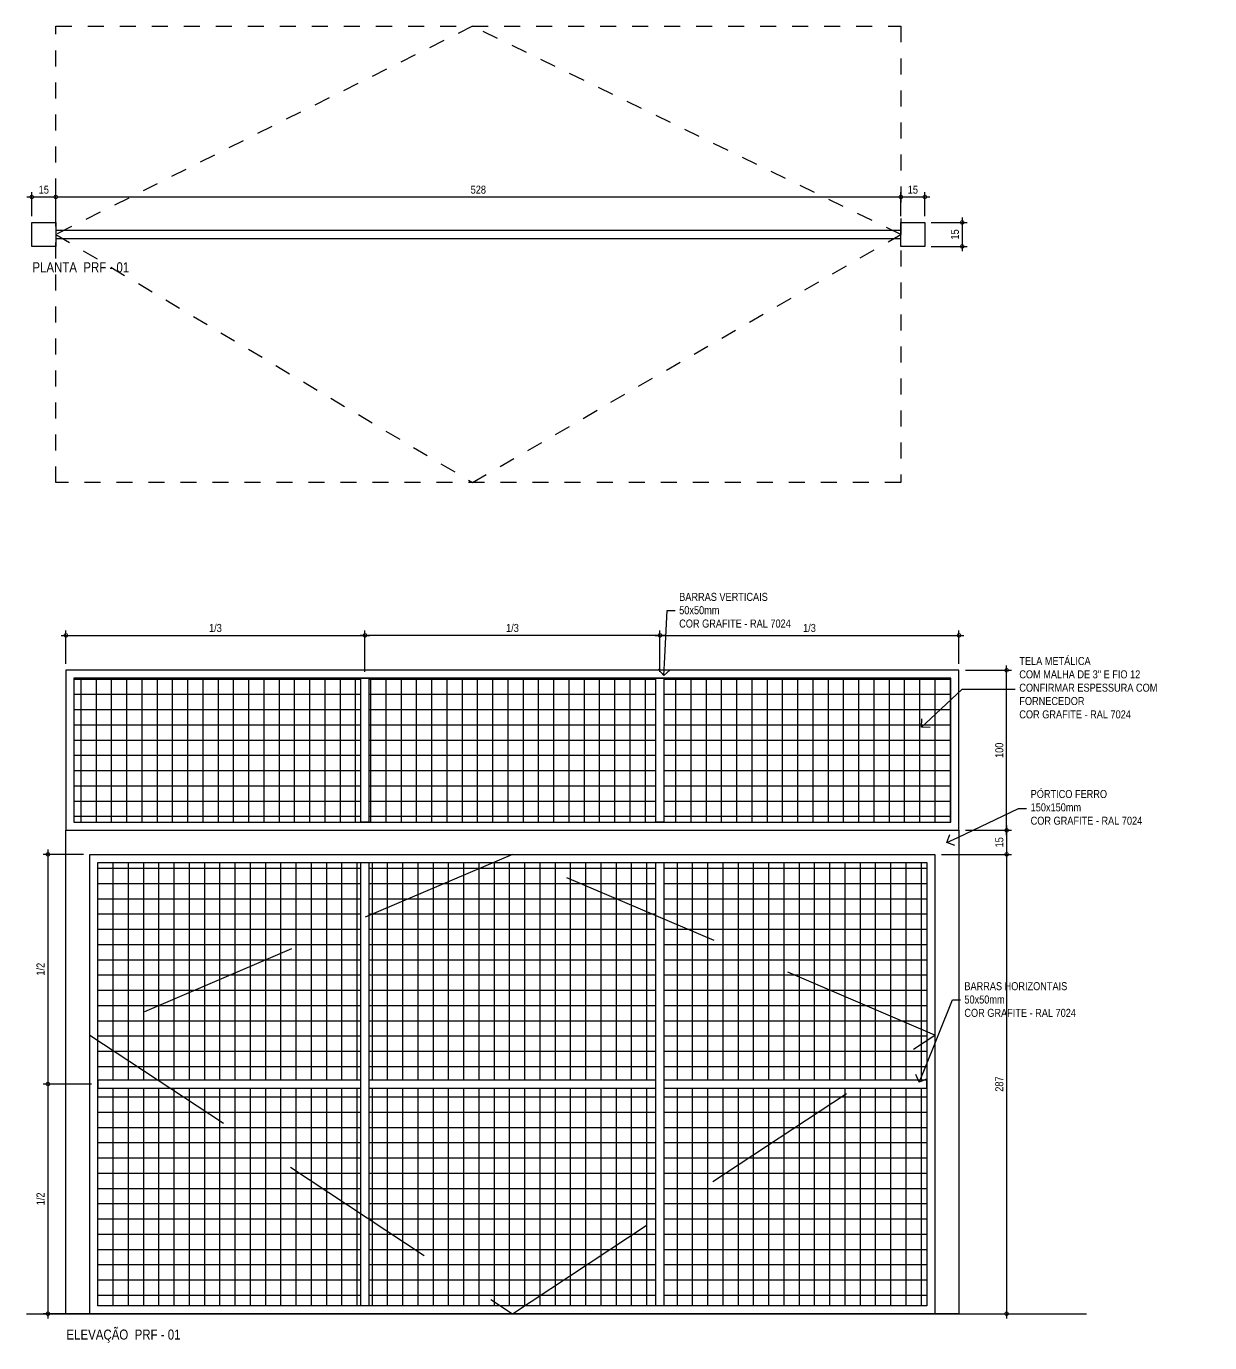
# Model space of a CAD drawing. Header units: metres. Extents: x -0.2 to 45.9, y -54 to 5.7.
# Drawn here: x -0.17 to 7.22, y -16.52 to -8.29 of the extents above; entities that cross this region are included whole.
import ezdxf
from ezdxf import colors
from ezdxf.entities.mleader import LeaderData, LeaderLine
from ezdxf.math import Vec2, Vec3

# ---------------------------------------------------------------- set-up
doc = ezdxf.new("R2010")
doc.units = ezdxf.units.M
doc.header["$PDMODE"] = 35
doc.linetypes.add('DASHEDX2', pattern=[1.5, 1, -0.5])
for name, color, linetype in [('ARQ-AUX', 7, 'Continuous'), ('ARQ-AUX1', 1, 'Continuous'), ('ARQ-AUX2', 2, 'Continuous'), ('ARQ-CAX', 1, 'Continuous'), ('ARQ-DIM', 2, 'Continuous'), ('ARQ-PRJ', 7, 'DASHEDX2'), ('ARQ-SIM', 1, 'Continuous'), ('ARQ-TXT', 2, 'Continuous')]:
    doc.layers.add(name, color=color, linetype=linetype)
doc.styles.add('Adesa', font='ARIALN.TTF')
doc.dimstyles.new('ADESA 1-0025', dxfattribs={"dimtxt": 0.05, "dimasz": 0.045, "dimexe": 0.03, "dimexo": 0.04, "dimgap": 0.02, "dimtad": 1, "dimtoh": 1, "dimdec": 0, "dimlfac": 100, "dimzin": 4, "dimtxsty": 'Adesa', "dimblk": 'DOTSMALL', "dimcen": 1, "dimdle": 0.03, "dimclrd": 1, "dimclre": 1, "dimclrt": 256, "dimazin": 1, "dimtm": 1e-09, "dimtfac": 1, "dimtdec": 0, "dimtix": 1, "dimtmove": 2, "dimatfit": 0, "dimldrblk": 'DOTSMALL', "dimfxl": 0.8, "dimtvp": 2, "dimtolj": 1, "dimtzin": 0, "dimarcsym": 0})

# ---------------------------------------------------------------- blocks, each defined once
blk = doc.blocks.new('ARQ-PORTÃO BASCULANTE VEICULOS')
at = {"layer": 'ARQ-AUX1'}
blk.add_lwpolyline([(0.2983, 0.1333), (5.5767, 0.1333), (5.5767, 0.1833), (0.2983, 0.1833)], close=True, dxfattribs=at)
at = {"layer": 'ARQ-AUX2'}
for points in [[(0.1483, 0.2333), (0.2983, 0.2333), (0.2983, 0.0833), (0.1483, 0.0833)], [(5.5767, 0.2333), (5.7267, 0.2333), (5.7267, 0.0833), (5.5767, 0.0833)]]:
    blk.add_lwpolyline(points, close=True, dxfattribs=at)
at = {"layer": 'ARQ-PRJ', "ltscale": 0.1}
for points in [[(5.5767, 0.1583), (2.9745, 1.7083), (0.2983, 0.1583), (2.9745, -1.1417), (5.5767, 0.1583)], [(0.2983, 1.7083), (5.5767, 1.7083), (5.5767, -1.1417), (0.2983, -1.1417)]]:
    blk.add_lwpolyline(points, close=True, dxfattribs=at)
blk = doc.blocks.new('_DotSmall')
at = {"color": 0, "linetype": 'ByBlock', "const_width": 0.5}
blk.add_lwpolyline([(-0.0625, 0, 1), (0.0625, 0, 1)], format="xyb", close=True, dxfattribs=at)
blk = doc.blocks.new('*D97')
at = {"layer": 'ARQ-DIM', "color": 1, "lineweight": -2, "transparency": 16777216}
for p, q in [((-0.1659, -9.3602), (0.0441, -9.3602)), ((-0.1359, -9.4791), (-0.1359, -9.3302)), ((0.0141, -9.4791), (0.0141, -9.3302))]:
    blk.add_line(p, q, dxfattribs=at)
at = {"layer": 'Defpoints', "color": 0, "transparency": 16777216}
for p in [(0.0141, -9.3602), (-0.1359, -9.5191, 0), (0.0141, -9.5191, 0)]:
    blk.add_point(p, dxfattribs=at)
at = {"layer": 'ARQ-DIM', "color": 1, "lineweight": -2, "transparency": 16777216, "xscale": 0.045, "yscale": 0.045, "zscale": 0.045, "rotation": 180}
blk.add_blockref('_DotSmall', (-0.1359, -9.3602), dxfattribs=at)
at = {"layer": 'ARQ-DIM', "color": 1, "lineweight": -2, "transparency": 16777216, "xscale": 0.045, "yscale": 0.045, "zscale": 0.045}
blk.add_blockref('_DotSmall', (0.0141, -9.3602), dxfattribs=at)
at = {"layer": 'ARQ-DIM', "transparency": 16777216, "insert": (-0.0609, -9.3147), "char_height": 0.05, "attachment_point": 5, "style": 'Adesa'}
blk.add_mtext('\\A1;15', dxfattribs=at)
blk = doc.blocks.new('*D98')
at = {"layer": 'ARQ-DIM', "color": 1, "lineweight": -2, "transparency": 16777216}
for p, q in [((-0.0159, -9.3602), (5.3225, -9.3602)), ((0.0141, -9.4791), (0.0141, -9.3302)), ((5.2925, -9.4791), (5.2925, -9.3302))]:
    blk.add_line(p, q, dxfattribs=at)
at = {"layer": 'Defpoints', "color": 0, "transparency": 16777216}
for p in [(5.2925, -9.3602), (0.0141, -9.5191), (5.2925, -9.5191, 0)]:
    blk.add_point(p, dxfattribs=at)
at = {"layer": 'ARQ-DIM', "color": 1, "lineweight": -2, "transparency": 16777216, "xscale": 0.045, "yscale": 0.045, "zscale": 0.045, "rotation": 180}
blk.add_blockref('_DotSmall', (0.0141, -9.3602), dxfattribs=at)
at = {"layer": 'ARQ-DIM', "color": 1, "lineweight": -2, "transparency": 16777216, "xscale": 0.045, "yscale": 0.045, "zscale": 0.045}
blk.add_blockref('_DotSmall', (5.2925, -9.3602), dxfattribs=at)
at = {"layer": 'ARQ-DIM', "transparency": 16777216, "insert": (2.6533, -9.3147), "char_height": 0.05, "attachment_point": 5, "style": 'Adesa'}
blk.add_mtext('\\A1;528', dxfattribs=at)
blk = doc.blocks.new('*D99')
at = {"layer": 'ARQ-DIM', "color": 1, "lineweight": -2, "transparency": 16777216}
for p, q in [((5.2625, -9.3602), (5.4725, -9.3602)), ((5.2925, -9.4791), (5.2925, -9.3302)), ((5.4425, -9.4791), (5.4425, -9.3302))]:
    blk.add_line(p, q, dxfattribs=at)
at = {"layer": 'Defpoints', "color": 0, "transparency": 16777216}
for p in [(5.4425, -9.3602), (5.2925, -9.5191, 0), (5.4425, -9.5191, 0)]:
    blk.add_point(p, dxfattribs=at)
at = {"layer": 'ARQ-DIM', "color": 1, "lineweight": -2, "transparency": 16777216, "xscale": 0.045, "yscale": 0.045, "zscale": 0.045, "rotation": 180}
blk.add_blockref('_DotSmall', (5.2925, -9.3602), dxfattribs=at)
at = {"layer": 'ARQ-DIM', "color": 1, "lineweight": -2, "transparency": 16777216, "xscale": 0.045, "yscale": 0.045, "zscale": 0.045}
blk.add_blockref('_DotSmall', (5.4425, -9.3602), dxfattribs=at)
at = {"layer": 'ARQ-DIM', "transparency": 16777216, "insert": (5.3675, -9.3147), "char_height": 0.05, "attachment_point": 5, "style": 'Adesa'}
blk.add_mtext('\\A1;15', dxfattribs=at)
blk = doc.blocks.new('*D100')
at = {"layer": 'ARQ-DIM', "color": 1, "lineweight": -2, "transparency": 16777216}
for p, q in [((5.4825, -9.5191), (5.7059, -9.5191)), ((5.6759, -9.4891), (5.6759, -9.6991)), ((5.4825, -9.6691), (5.7059, -9.6691))]:
    blk.add_line(p, q, dxfattribs=at)
at = {"layer": 'Defpoints', "color": 0, "transparency": 16777216}
for p in [(5.4425, -9.5191, 0), (5.4425, -9.6691, 0), (5.6759, -9.6691)]:
    blk.add_point(p, dxfattribs=at)
at = {"layer": 'ARQ-DIM', "color": 1, "lineweight": -2, "transparency": 16777216, "xscale": 0.045, "yscale": 0.045, "zscale": 0.045}
for p, rotation in [((5.6759, -9.5191), 90), ((5.6759, -9.6691), 270)]:
    blk.add_blockref('_DotSmall', p, dxfattribs=dict(at, rotation=rotation))
at = {"layer": 'ARQ-DIM', "transparency": 16777216, "insert": (5.6304, -9.5941), "char_height": 0.05, "attachment_point": 5, "rotation": 90, "style": 'Adesa'}
blk.add_mtext('\\A1;15', dxfattribs=at)
blk = doc.blocks.new('*D103')
at = {"layer": 'ARQ-DIM', "color": 1, "lineweight": -2, "transparency": 16777216}
for p, q in [((5.5456, -13.4669), (5.9831, -13.4669)), ((5.9531, -13.4369), (5.9531, -16.3669)), ((5.6956, -16.3369), (5.9831, -16.3369))]:
    blk.add_line(p, q, dxfattribs=at)
at = {"layer": 'Defpoints', "color": 0, "transparency": 16777216}
for p in [(5.5056, -13.4669), (5.6556, -16.3369), (5.9531, -16.3369)]:
    blk.add_point(p, dxfattribs=at)
at = {"layer": 'ARQ-DIM', "color": 1, "lineweight": -2, "transparency": 16777216, "xscale": 0.045, "yscale": 0.045, "zscale": 0.045}
for p, rotation in [((5.9531, -13.4669), 90), ((5.9531, -16.3369), 270)]:
    blk.add_blockref('_DotSmall', p, dxfattribs=dict(at, rotation=rotation))
at = {"layer": 'ARQ-DIM', "transparency": 16777216, "insert": (5.9076, -14.9019), "char_height": 0.05, "attachment_point": 5, "rotation": 90, "style": 'Adesa'}
blk.add_mtext('\\A1;287', dxfattribs=at)
blk = doc.blocks.new('*D104')
at = {"layer": 'ARQ-DIM', "color": 1, "lineweight": -2, "transparency": 16777216}
for p, q in [((5.6956, -13.3169), (5.9831, -13.3169)), ((5.9531, -13.2869), (5.9531, -13.4969)), ((5.6956, -13.4669), (5.9831, -13.4669))]:
    blk.add_line(p, q, dxfattribs=at)
at = {"layer": 'Defpoints', "color": 0, "transparency": 16777216}
for p in [(5.6556, -13.3169), (5.6556, -13.4669), (5.9531, -13.4669)]:
    blk.add_point(p, dxfattribs=at)
at = {"layer": 'ARQ-DIM', "color": 1, "lineweight": -2, "transparency": 16777216, "xscale": 0.045, "yscale": 0.045, "zscale": 0.045}
for p, rotation in [((5.9531, -13.3169), 90), ((5.9531, -13.4669), 270)]:
    blk.add_blockref('_DotSmall', p, dxfattribs=dict(at, rotation=rotation))
at = {"layer": 'ARQ-DIM', "transparency": 16777216, "insert": (5.9076, -13.3919), "char_height": 0.05, "attachment_point": 5, "rotation": 90, "style": 'Adesa'}
blk.add_mtext('\\A1;15', dxfattribs=at)
blk = doc.blocks.new('*D105')
at = {"layer": 'ARQ-DIM', "color": 1, "lineweight": -2, "transparency": 16777216}
for p, q in [((5.6956, -12.317), (5.9831, -12.317)), ((5.9531, -13.3469), (5.9531, -12.287)), ((5.6956, -13.3169), (5.9831, -13.3169))]:
    blk.add_line(p, q, dxfattribs=at)
at = {"layer": 'Defpoints', "color": 0, "transparency": 16777216}
for p in [(5.6556, -12.317), (5.9531, -12.317), (5.6556, -13.3169)]:
    blk.add_point(p, dxfattribs=at)
at = {"layer": 'ARQ-DIM', "color": 1, "lineweight": -2, "transparency": 16777216, "xscale": 0.045, "yscale": 0.045, "zscale": 0.045}
for p, rotation in [((5.9531, -12.317), 90), ((5.9531, -13.3169), 270)]:
    blk.add_blockref('_DotSmall', p, dxfattribs=dict(at, rotation=rotation))
at = {"layer": 'ARQ-DIM', "transparency": 16777216, "insert": (5.9076, -12.8169), "char_height": 0.05, "attachment_point": 5, "rotation": 90, "style": 'Adesa'}
blk.add_mtext('\\A1;100', dxfattribs=at)
blk = doc.blocks.new('_Open90')
at = {"color": 0, "linetype": 'ByBlock', "lineweight": -2}
for p, q in [((0, 0), (-1, 0)), ((-0.5, 0.5), (0, 0)), ((0, 0), (-0.5, -0.5))]:
    blk.add_line(p, q, dxfattribs=at)
blk = doc.blocks.new('*D106')
at = {"layer": 'ARQ-DIM', "color": 1, "lineweight": -2, "transparency": 16777216}
for p, q in [((0.0772, -12.277), (0.0772, -12.0688)), ((1.945, -12.327), (1.945, -12.0688)), ((0.0472, -12.0988), (1.975, -12.0988))]:
    blk.add_line(p, q, dxfattribs=at)
at = {"layer": 'Defpoints', "color": 0, "transparency": 16777216}
for p in [(1.945, -12.0988), (0.0772, -12.317), (1.945, -12.367)]:
    blk.add_point(p, dxfattribs=at)
at = {"layer": 'ARQ-DIM', "color": 1, "lineweight": -2, "transparency": 16777216, "xscale": 0.045, "yscale": 0.045, "zscale": 0.045, "rotation": 180}
blk.add_blockref('_DotSmall', (0.0772, -12.0988), dxfattribs=at)
at = {"layer": 'ARQ-DIM', "color": 1, "lineweight": -2, "transparency": 16777216, "xscale": 0.045, "yscale": 0.045, "zscale": 0.045}
blk.add_blockref('_DotSmall', (1.945, -12.0988), dxfattribs=at)
at = {"layer": 'ARQ-DIM', "transparency": 16777216, "insert": (1.0111, -12.0529), "char_height": 0.05, "attachment_point": 5, "style": 'Adesa'}
blk.add_mtext('\\A1;1/3', dxfattribs=at)
blk = doc.blocks.new('*D107')
at = {"layer": 'ARQ-DIM', "color": 1, "lineweight": -2, "transparency": 16777216}
for p, q in [((1.945, -12.327), (1.945, -12.0688)), ((3.7878, -12.327), (3.7878, -12.0688)), ((3.8178, -12.0988), (1.915, -12.0988))]:
    blk.add_line(p, q, dxfattribs=at)
at = {"layer": 'Defpoints', "color": 0, "transparency": 16777216}
for p in [(1.945, -12.0988), (1.945, -12.367), (3.7878, -12.367)]:
    blk.add_point(p, dxfattribs=at)
at = {"layer": 'ARQ-DIM', "color": 1, "lineweight": -2, "transparency": 16777216, "xscale": 0.045, "yscale": 0.045, "zscale": 0.045, "rotation": 180}
blk.add_blockref('_DotSmall', (1.945, -12.0988), dxfattribs=at)
at = {"layer": 'ARQ-DIM', "color": 1, "lineweight": -2, "transparency": 16777216, "xscale": 0.045, "yscale": 0.045, "zscale": 0.045}
blk.add_blockref('_DotSmall', (3.7878, -12.0988), dxfattribs=at)
at = {"layer": 'ARQ-DIM', "transparency": 16777216, "insert": (2.8664, -12.0529), "char_height": 0.05, "attachment_point": 5, "style": 'Adesa'}
blk.add_mtext('\\A1;1/3', dxfattribs=at)
blk = doc.blocks.new('*D108')
at = {"layer": 'ARQ-DIM', "color": 1, "lineweight": -2, "transparency": 16777216}
for p, q in [((3.7878, -12.327), (3.7878, -12.0688)), ((5.6556, -12.277), (5.6556, -12.0688)), ((3.7578, -12.0988), (5.6856, -12.0988))]:
    blk.add_line(p, q, dxfattribs=at)
at = {"layer": 'Defpoints', "color": 0, "transparency": 16777216}
for p in [(5.6556, -12.0988), (5.6556, -12.317), (3.7878, -12.367)]:
    blk.add_point(p, dxfattribs=at)
at = {"layer": 'ARQ-DIM', "color": 1, "lineweight": -2, "transparency": 16777216, "xscale": 0.045, "yscale": 0.045, "zscale": 0.045, "rotation": 180}
blk.add_blockref('_DotSmall', (3.7878, -12.0988), dxfattribs=at)
at = {"layer": 'ARQ-DIM', "color": 1, "lineweight": -2, "transparency": 16777216, "xscale": 0.045, "yscale": 0.045, "zscale": 0.045}
blk.add_blockref('_DotSmall', (5.6556, -12.0988), dxfattribs=at)
at = {"layer": 'ARQ-DIM', "transparency": 16777216, "insert": (4.7217, -12.0529), "char_height": 0.05, "attachment_point": 5, "style": 'Adesa'}
blk.add_mtext('\\A1;1/3', dxfattribs=at)
blk = doc.blocks.new('*D109')
at = {"layer": 'ARQ-DIM', "color": 1, "lineweight": -2, "transparency": 16777216}
for p, q in [((0.1872, -13.4669), (-0.0652, -13.4669)), ((-0.0352, -13.4369), (-0.0352, -14.9319)), ((0.2372, -14.9019), (-0.0652, -14.9019))]:
    blk.add_line(p, q, dxfattribs=at)
at = {"layer": 'Defpoints', "color": 0, "transparency": 16777216}
for p in [(0.2272, -13.4669), (-0.0352, -14.9019), (0.2772, -14.9019)]:
    blk.add_point(p, dxfattribs=at)
at = {"layer": 'ARQ-DIM', "color": 1, "lineweight": -2, "transparency": 16777216, "xscale": 0.045, "yscale": 0.045, "zscale": 0.045}
for p, rotation in [((-0.0352, -13.4669), 90), ((-0.0352, -14.9019), 270)]:
    blk.add_blockref('_DotSmall', p, dxfattribs=dict(at, rotation=rotation))
at = {"layer": 'ARQ-DIM', "transparency": 16777216, "insert": (-0.0811, -14.1844), "char_height": 0.05, "attachment_point": 5, "rotation": 90, "style": 'Adesa'}
blk.add_mtext('\\A1;1/2', dxfattribs=at)
blk = doc.blocks.new('*D110')
at = {"layer": 'ARQ-DIM', "color": 1, "lineweight": -2, "transparency": 16777216}
for p, q in [((-0.0352, -14.8719), (-0.0352, -16.3669)), ((0.2372, -14.9019), (-0.0652, -14.9019)), ((0.2372, -16.3369), (-0.0652, -16.3369))]:
    blk.add_line(p, q, dxfattribs=at)
at = {"layer": 'Defpoints', "color": 0, "transparency": 16777216}
for p in [(0.2772, -14.9019), (-0.0352, -16.3369), (0.2772, -16.3369)]:
    blk.add_point(p, dxfattribs=at)
at = {"layer": 'ARQ-DIM', "color": 1, "lineweight": -2, "transparency": 16777216, "xscale": 0.045, "yscale": 0.045, "zscale": 0.045}
for p, rotation in [((-0.0352, -14.9019), 90), ((-0.0352, -16.3369), 270)]:
    blk.add_blockref('_DotSmall', p, dxfattribs=dict(at, rotation=rotation))
at = {"layer": 'ARQ-DIM', "transparency": 16777216, "insert": (-0.0811, -15.6194), "char_height": 0.05, "attachment_point": 5, "rotation": 90, "style": 'Adesa'}
blk.add_mtext('\\A1;1/2', dxfattribs=at)

msp = doc.modelspace()

# ---------------------------------------------------------------- hatches: boundary and pattern name
at = {"layer": 'ARQ-AUX'}
h = msp.add_hatch(dxfattribs=at)
h.set_pattern_fill('NET', scale=0.03)
h.set_pattern_definition([(0, (0.07717, -15.80092), (0, 0.09525), []), (90, (0.07717, -15.80092), (-0.09525, 6e-18), [])])
h.paths.add_polyline_path([(1.92, -13.2669), (1.92, -12.367), (0.1272, -12.367), (0.1272, -13.2669)], flags=17)
h.paths.add_polyline_path([(3.7628, -13.2669), (3.7628, -12.367), (1.97, -12.367), (1.97, -13.2669)], flags=17)
h.paths.add_polyline_path([(5.6056, -13.2669), (5.6056, -12.367), (3.8128, -12.367), (3.8128, -13.2669)])
h = msp.add_hatch(dxfattribs=at)
h.set_pattern_fill('NET', scale=0.03)
h.set_pattern_definition([(0, (0.27717, -13.64891), (0, 0.09525), []), (90, (0.27717, -13.64891), (-0.09525, 6e-18), [])])
h.paths.add_polyline_path([(1.919, -14.8769), (1.919, -13.5169), (0.2772, -13.5169), (0.2772, -14.8769)])
h.paths.add_polyline_path([(0.2772, -14.9269), (0.2772, -16.2869), (1.919, -16.2869), (1.919, -14.9269)])
h.paths.add_polyline_path([(1.969, -14.9269), (1.969, -16.2869), (3.7628, -16.2869), (3.7628, -14.9269)])
h.paths.add_polyline_path([(3.7628, -14.8769), (3.7628, -13.5169), (1.969, -13.5169), (1.969, -14.8769)])
h.paths.add_polyline_path([(3.8128, -14.8769), (5.4556, -14.8769), (5.4556, -13.5169), (3.8128, -13.5169)])
h.paths.add_polyline_path([(3.8128, -16.2869), (5.4556, -16.2869), (5.4556, -14.9269), (3.8128, -14.9269)])

# ---------------------------------------------------------------- linework, layer by layer
msp.add_lwpolyline([(0.0772, -16.3369), (0.2272, -16.3369)])
for points in [[(0.0772, -16.3369), (0.0772, -13.3169), (5.6556, -13.3169), (5.6556, -16.3369)], [(0.2272, -16.3369), (0.2272, -13.4669), (5.5056, -13.4669), (5.5056, -16.3369)]]:
    msp.add_lwpolyline(points, dxfattribs=at)
at = {"layer": 'ARQ-AUX2'}
msp.add_lwpolyline([(-0.17, -16.3369), (6.4523, -16.3369)], dxfattribs=at)
at = {"layer": 'ARQ-CAX'}
for points in [[(0.0772, -13.3169), (5.6556, -13.3169), (5.6556, -12.317), (0.0772, -12.317)], [(0.1272, -13.2669), (5.6056, -13.2669), (5.6056, -12.367), (0.1272, -12.367)], [(1.92, -12.367), (1.97, -12.367), (1.97, -13.2669), (1.92, -13.2669)], [(3.7628, -12.367), (3.8128, -12.367), (3.8128, -13.2669), (3.7628, -13.2669)], [(0.0772, -13.3169), (5.6556, -13.3169), (5.6556, -16.3369), (0.0772, -16.3369)], [(0.2272, -13.4669), (5.5056, -13.4669), (5.5056, -16.3369), (0.2272, -16.3369)], [(0.2772, -13.5169), (5.4556, -13.5169), (5.4556, -16.2869), (0.2772, -16.2869)], [(1.919, -13.5169), (1.969, -13.5169), (1.969, -16.2869), (1.919, -16.2869)], [(3.7628, -13.5169), (3.8128, -13.5169), (3.8128, -16.2869), (3.7628, -16.2869)], [(0.2772, -14.9269), (1.919, -14.9269), (1.919, -14.8769), (0.2772, -14.8769)], [(1.969, -14.9269), (3.7628, -14.9269), (3.7628, -14.8769), (1.969, -14.8769)], [(3.8128, -14.9269), (5.4556, -14.9269), (5.4556, -14.8769), (3.8128, -14.8769)]]:
    msp.add_lwpolyline(points, close=True, dxfattribs=at)
at = {"layer": 'ARQ-PRJ'}
msp.add_lwpolyline([(2.8664, -13.4669), (0.2272, -14.5959), (2.8664, -16.3369), (5.5056, -14.5959)], close=True, dxfattribs=at)

# ---------------------------------------------------------------- block references
at = {"layer": 'ARQ-AUX2', "rotation": 180}
msp.add_blockref('ARQ-PORTÃO BASCULANTE VEICULOS', (5.5908, -9.4358, 0), dxfattribs=at)

# ---------------------------------------------------------------- texts
at = {"layer": 'ARQ-TXT', "char_height": 0.0625, "width": 0.781554, "attachment_point": 1, "style": 'Adesa'}
for s, insert in [('\\pt0.4375;PLANTA  PRF - 01', (-0.1322, -9.7681, 0)), ('\\pt0.4375;ELEVAÇÃO  PRF - 01', (0.0808, -16.4358))]:
    msp.add_mtext(s, dxfattribs=dict(at, insert=insert))

# ---------------------------------------------------------------- dimensions: what is measured, and where the dimension line sits
at = {"layer": 'ARQ-DIM'}
for base, p1, p2, picture, middle in [((0.0141, -9.3602), (-0.1359, -9.5191, 0), (0.0141, -9.5191, 0), '*D97', (-0.0609, -9.3147)), ((5.2925, -9.3602), (0.0141, -9.5191), (5.2925, -9.5191, 0), '*D98', (2.6533, -9.3147)), ((5.4425, -9.3602), (5.2925, -9.5191, 0), (5.4425, -9.5191, 0), '*D99', (5.3675, -9.3147))]:
    dim = msp.add_linear_dim(base=base, p1=p1, p2=p2, dimstyle='ADESA 1-0025', dxfattribs=at)
    dim.commit()
    dim.dimension.update_dxf_attribs({"geometry": picture, "text_midpoint": middle})
for base, p1, p2, picture, middle in [((5.6759, -9.6691), (5.4425, -9.5191, 0), (5.4425, -9.6691, 0), '*D100', (5.6304, -9.5941)), ((5.9531, -12.317), (5.6556, -13.3169), (5.6556, -12.317), '*D105', (5.9076, -12.8169)), ((5.9531, -13.4669), (5.6556, -13.3169), (5.6556, -13.4669), '*D104', (5.9076, -13.3919)), ((5.9531, -16.3369), (5.5056, -13.4669), (5.6556, -16.3369), '*D103', (5.9076, -14.9019))]:
    dim = msp.add_linear_dim(base=base, p1=p1, p2=p2, angle=90, dimstyle='ADESA 1-0025', dxfattribs=at)
    dim.commit()
    dim.dimension.update_dxf_attribs({"geometry": picture, "text_midpoint": middle})
dim = msp.add_linear_dim(base=(1.945, -12.0988), p1=(0.0772, -12.317), p2=(1.945, -12.367), text='1/3', dimstyle='ADESA 1-0025', dxfattribs=at)
dim.commit()
dim.dimension.update_dxf_attribs({"geometry": '*D106', "text_midpoint": (1.0111, -12.0529)})
for base, p1, p2, angle, text, picture, middle in [((1.945, -12.0988), (3.7878, -12.367), (1.945, -12.367), 180, '1/3', '*D107', (2.8664, -12.0529)), ((5.6556, -12.0988), (3.7878, -12.367), (5.6556, -12.317), 0, '1/3', '*D108', (4.7217, -12.0529)), ((-0.0352, -14.9019), (0.2272, -13.4669), (0.2772, -14.9019), 90, '1/2', '*D109', (-0.0811, -14.1844)), ((-0.0352, -16.3369), (0.2772, -14.9019), (0.2772, -16.3369), 90, '1/2', '*D110', (-0.0811, -15.6194))]:
    dim = msp.add_linear_dim(base=base, p1=p1, p2=p2, angle=angle, text=text, dimstyle='ADESA 1-0025', dxfattribs=at)
    dim.commit()
    dim.dimension.update_dxf_attribs({"geometry": picture, "text_midpoint": middle})

# ---------------------------------------------------------------- leaders
at = {"layer": 'ARQ-SIM'}
ml = msp.add_multileader_mtext('Standard', dxfattribs=at)
ml.set_content('BARRAS VERTICAIS\\P50x50mm\\PCOR GRAFITE - RAL 7024', color=2, style='Adesa')
ml.set_leader_properties(color=256)
ml.set_arrow_properties(name='OPEN90')
ml.build(insert=Vec2(0, 0))
ml.multileader.update_dxf_attribs({"text_left_attachment_type": 2, "text_right_attachment_type": 2, "dogleg_length": 0.2, "arrow_head_size": 0.075})
ctx = ml.context
ctx.base_point, ctx.char_height, ctx.arrow_head_size, ctx.landing_gap_size, ctx.plane_origin = Vec3(3.8829, -11.9431), 0.05, 0.075, 0.025, Vec3(4.3276, -12.4477)
ctx.left_attachment, ctx.right_attachment = 2, 2
notes = []
notes.append((ctx, [(0, (1, 1, 0), (3.8329, -11.9431), (1, 0), 0.05, [(0, [(3.8128, -12.3492)], 0, [])])]))
ctx.mtext.insert, ctx.mtext.flow_direction = Vec3(3.9079, -11.8334), 5
ml = msp.add_multileader_mtext('Standard', dxfattribs=at)
ml.set_content('TELA METÁLICA \\PCOM MALHA DE 3" E FIO 12\\PCONFIRMAR ESPESSURA COM FORNECEDOR\\PCOR GRAFITE - RAL 7024', color=2, style='Adesa')
ml.set_leader_properties(color=256)
ml.set_arrow_properties(name='OPEN90')
ml.build(insert=Vec2(0, 0))
ml.multileader.update_dxf_attribs({"text_left_attachment_type": 2, "text_right_attachment_type": 2, "dogleg_length": 0.2, "arrow_head_size": 0.075})
ctx = ml.context
ctx.base_point, ctx.char_height, ctx.arrow_head_size, ctx.landing_gap_size, ctx.plane_origin = Vec3(6.0075, -12.4344), 0.05, 0.075, 0.025, Vec3(6.5729, -12.8321)
ctx.left_attachment, ctx.right_attachment = 2, 2
notes.append((ctx, [(1, (1, 1, 0), (5.6751, -12.4344), (1, 0), 0.3324, [(0, [(5.4224, -12.6728)], 0, [])])]))
ctx.mtext.insert, ctx.mtext.width, ctx.mtext.flow_direction = Vec3(6.0325, -12.2341), 1.189009, 5
ml = msp.add_multileader_mtext('Standard', dxfattribs=at)
ml.set_content('PÓRTICO FERRO \\P150x150mm\\PCOR GRAFITE - RAL 7024', color=2, style='Adesa')
ml.set_leader_properties(color=256)
ml.set_arrow_properties(name='OPEN90')
ml.build(insert=Vec2(0, 0))
ml.multileader.update_dxf_attribs({"text_left_attachment_type": 2, "text_right_attachment_type": 2, "dogleg_length": 0.2, "arrow_head_size": 0.075})
ctx = ml.context
ctx.base_point, ctx.char_height, ctx.arrow_head_size, ctx.landing_gap_size, ctx.plane_origin = Vec3(6.0783, -13.1808), 0.05, 0.075, 0.025, Vec3(6.2967, -13.4922)
ctx.left_attachment, ctx.right_attachment = 2, 2
notes.append((ctx, [(0, (1, 1, 0), (6.0283, -13.1808), (1, 0), 0.05, [(0, [(5.5798, -13.3937)], 0, [])])]))
ctx.mtext.insert, ctx.mtext.flow_direction = Vec3(6.1033, -13.065), 5
ml = msp.add_multileader_mtext('Standard', dxfattribs=at)
ml.set_content('BARRAS HORIZONTAIS\\P50x50mm\\PCOR GRAFITE - RAL 7024', color=2, style='Adesa')
ml.set_leader_properties(color=256)
ml.set_arrow_properties(name='OPEN90')
ml.build(insert=Vec2(0, 0))
ml.multileader.update_dxf_attribs({"text_left_attachment_type": 2, "text_right_attachment_type": 2, "dogleg_length": 0.2, "arrow_head_size": 0.075})
ctx = ml.context
ctx.base_point, ctx.char_height, ctx.arrow_head_size, ctx.landing_gap_size, ctx.plane_origin = Vec3(5.6643, -14.3753), 0.05, 0.075, 0.025, Vec3(5.9222, -14.9895)
ctx.left_attachment, ctx.right_attachment = 2, 2
notes.append((ctx, [(0, (1, 1, 0), (5.6143, -14.3753), (1, 0), 0.05, [(0, [(5.4074, -14.891)], 0, [])])]))
ctx.mtext.insert, ctx.mtext.flow_direction = Vec3(5.6893, -14.2655), 5
for ctx, leaders in notes:
    for number, flags, end, landing, length, lines in leaders:
        leader = LeaderData()
        leader.index, (leader.has_last_leader_line, leader.has_dogleg_vector, leader.attachment_direction) = number, flags
        leader.last_leader_point, leader.dogleg_vector, leader.dogleg_length = Vec3(end), Vec3(landing), length
        for number, points, colour, breaks in lines:
            line = LeaderLine()
            line.index, line.vertices, line.color, line.breaks = number, Vec3.list(points), colors.encode_raw_color(colour), breaks
            leader.lines.append(line)
        ctx.leaders.append(leader)

doc.saveas('drawing.dxf')
